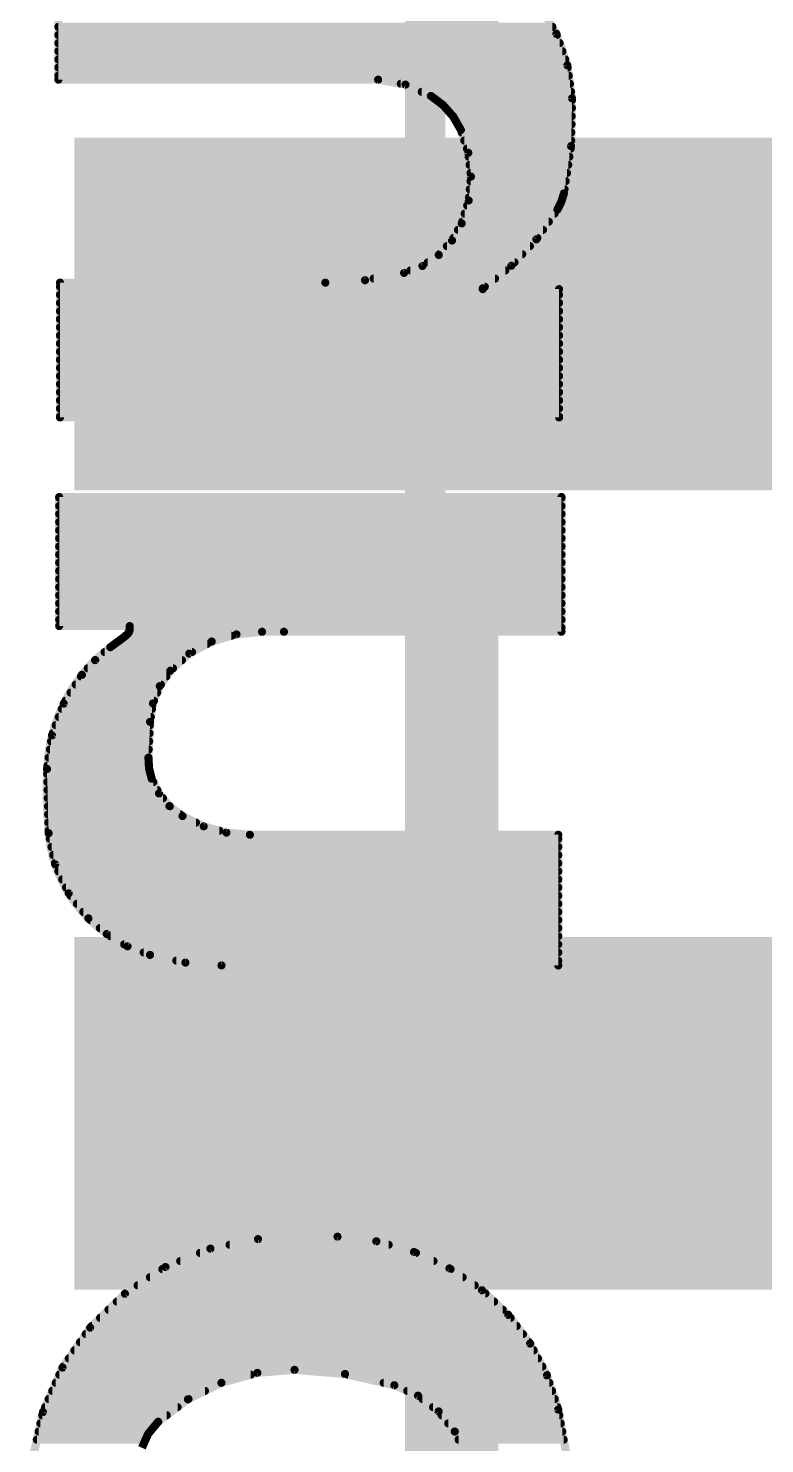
# Model space of a CAD drawing. Extents: x -36 to 72, y -18 to 26.
# Drawn here: x 10.086 to 12.391, y 8.166 to 12.594 of the extents above; entities that cross this region are included whole.
import ezdxf

# ---------------------------------------------------------------- set-up
doc = ezdxf.new("R2010")
doc.units = 0
for name, color, linetype in [('1', 12, 'CONTINUOUS'), ('21', 41, 'CONTINUOUS'), ('22', 40, 'CONTINUOUS'), ('29', 253, 'CONTINUOUS'), ('31', 253, 'CONTINUOUS'), ('51', 53, 'CONTINUOUS')]:
    doc.layers.add(name, color=color, linetype=linetype)

# ---------------------------------------------------------------- blocks, each defined once
blk = doc.blocks.new('RECT')
blk.add_solid([(-0.5, -0.5), (0.5, -0.5), (-0.5, 0.5), (0.5, 0.5)])

msp = doc.modelspace()

# ---------------------------------------------------------------- linework, layer by layer
at = {"layer": '1', "const_width": 0.762}
for points in [[(11.832, 11.7), (16.24, 11.7)], [(11.832, 9.2), (14.93, 9.2)]]:
    msp.add_lwpolyline(points, dxfattribs=at)
at = {"layer": '1', "const_width": 0.381}
for points in [[(11.832, 11.8905, 1), (11.832, 11.5095)], [(11.832, 9.3905, 1), (11.832, 9.0095)]]:
    msp.add_lwpolyline(points, format="xyb", dxfattribs=at)
at = {"layer": '21', "const_width": 0.254}
for points in [[(11.43, 12.954), (11.43, 12.446)], [(11.43, 10.922), (11.43, 9.906)], [(11.43, 8.382), (11.43, 6.096)]]:
    msp.add_lwpolyline(points, dxfattribs=at)
at = {"layer": '21', "const_width": 0.127}
for points in [[(11.3665, 12.446, 1), (11.4935, 12.446)], [(11.4935, 10.922, 1), (11.3665, 10.922)], [(11.3665, 9.906, 1), (11.4935, 9.906)], [(11.4935, 8.382, 1), (11.3665, 8.382)]]:
    msp.add_lwpolyline(points, format="xyb", dxfattribs=at)
at = {"layer": '22', "const_width": 0.0254}
for points in [[(10.1803, 12.4333), (10.1803, 12.8473)], [(11.6865, 12.667), (11.7391, 12.5768)], [(10.1803, 12.5984), (11.7265, 12.5984)], [(10.1803, 12.573), (11.7404, 12.573)], [(11.7391, 12.5768), (11.7734, 12.4782)], [(10.1803, 12.5476), (11.7493, 12.5476)], [(10.1803, 12.5222), (11.7581, 12.5222)], [(10.1803, 12.4968), (11.7669, 12.4968)], [(11.7734, 12.4782), (11.7881, 12.3749)], [(10.1803, 12.4714), (11.7744, 12.4714)], [(10.1803, 12.446), (11.778, 12.446)], [(11.1811, 12.4333), (10.1803, 12.4333)], [(11.2668, 12.418), (11.1811, 12.4333)], [(11.2521, 12.4206), (11.7816, 12.4206)], [(11.3462, 12.3825), (11.2668, 12.418)], [(11.3178, 12.3952), (11.7852, 12.3952)], [(11.3846, 12.3536), (11.3462, 12.3825)], [(11.3631, 12.3698), (11.788, 12.3698)], [(11.4164, 12.3176), (11.3846, 12.3536)], [(11.3928, 12.3444), (11.7875, 12.3444)], [(11.7881, 12.3749), (11.7851, 12.2255)], [(11.4152, 12.319), (11.787, 12.319)], [(11.4402, 12.2758), (11.4164, 12.3176)], [(11.4301, 12.2936), (11.7865, 12.2936)], [(11.4633, 12.2045), (11.4402, 12.2758)], [(11.4427, 12.2682), (11.7859, 12.2682)], [(11.4509, 12.2428), (11.7854, 12.2428)], [(11.4592, 12.2174), (11.7838, 12.2174)], [(11.7851, 12.2255), (11.7627, 12.0777)], [(11.4716, 12.13), (11.4633, 12.2045)], [(11.4647, 12.192), (11.78, 12.192)], [(11.4675, 12.1666), (11.7762, 12.1666)], [(11.4646, 12.0554), (11.4716, 12.13)], [(11.4704, 12.1412), (11.7723, 12.1412)], [(11.4679, 12.0904), (11.7646, 12.0904)], [(11.4703, 12.1158), (11.7685, 12.1158)], [(11.7627, 12.0777), (11.7547, 12.0515)], [(11.4427, 11.9837), (11.4646, 12.0554)], [(11.4598, 12.0396), (11.7487, 12.0396)], [(11.4655, 12.065), (11.7588, 12.065)], [(11.7547, 12.0515), (11.7424, 12.0269)], [(11.4443, 11.9888), (11.7154, 11.9888)], [(11.452, 12.0142), (11.7334, 12.0142)], [(11.7424, 12.0269), (11.6765, 11.9339)], [(11.4125, 11.9302), (11.4427, 11.9837)], [(11.4312, 11.9634), (11.6974, 11.9634)], [(11.3708, 11.885), (11.4125, 11.9302)], [(11.3963, 11.9126), (11.6563, 11.9126)], [(11.4169, 11.938), (11.6794, 11.938)], [(11.6765, 11.9339), (11.5981, 11.8512)], [(11.3199, 11.8506), (11.3708, 11.885)], [(11.3365, 11.8618), (11.6081, 11.8618)], [(11.3728, 11.8872), (11.6322, 11.8872)], [(11.1401, 11.806), (11.2624, 11.8288)], [(11.1671, 11.811), (11.5473, 11.811)], [(11.2624, 11.8288), (11.3199, 11.8506)], [(11.2824, 11.8364), (11.5794, 11.8364)], [(11.5981, 11.8512), (11.5087, 11.7805)], [(10.1854, 11.3767), (10.1854, 11.7983)], [(10.1854, 11.7983), (11.016, 11.7983)], [(10.1854, 11.7856), (11.5151, 11.7856)], [(11.016, 11.7983), (11.1401, 11.806)], [(11.5087, 11.7805), (11.5087, 11.778)], [(11.5087, 11.778), (11.7475, 11.778)], [(11.7475, 11.778), (11.7475, 11.3767)], [(10.1854, 11.7602), (11.7475, 11.7602)], [(10.1854, 11.7348), (11.7475, 11.7348)], [(10.1854, 11.7094), (11.7475, 11.7094)], [(10.1854, 11.684), (11.7475, 11.684)], [(10.1854, 11.6586), (11.7475, 11.6586)], [(10.1854, 11.6332), (11.7475, 11.6332)], [(10.1854, 11.6078), (11.7475, 11.6078)], [(10.1854, 11.5824), (11.7475, 11.5824)], [(10.1854, 11.557), (11.7475, 11.557)], [(10.1854, 11.5316), (11.7475, 11.5316)], [(10.1854, 11.5062), (11.7475, 11.5062)], [(10.1854, 11.4808), (11.7475, 11.4808)], [(10.1854, 11.4554), (11.7475, 11.4554)], [(10.1854, 11.43), (11.7475, 11.43)], [(10.1854, 11.4046), (11.7475, 11.4046)], [(10.1854, 11.3792), (11.7475, 11.3792)], [(11.7475, 11.3767), (10.1854, 11.3767)], [(10.1829, 11.1277), (10.1829, 10.7239)], [(11.7551, 11.1277), (10.1829, 11.1277)], [(11.7551, 11.1277), (10.1829, 11.1277)], [(10.1829, 11.1277), (10.1829, 10.7239)], [(10.1829, 11.1252), (11.7551, 11.1252)], [(11.7551, 10.7061), (11.7551, 11.1277)], [(11.7551, 10.7061), (11.7551, 11.1277)], [(10.1829, 11.0998), (11.7551, 11.0998)], [(10.1829, 11.0744), (11.7551, 11.0744)], [(10.1829, 11.049), (11.7551, 11.049)], [(10.1829, 11.0236), (11.7551, 11.0236)], [(10.1829, 10.9982), (11.7551, 10.9982)], [(10.1829, 10.9728), (11.7551, 10.9728)], [(10.1829, 10.9474), (11.7551, 10.9474)], [(10.1829, 10.922), (11.7551, 10.922)], [(10.1829, 10.8966), (11.7551, 10.8966)], [(10.1829, 10.8712), (11.7551, 10.8712)], [(10.1829, 10.8458), (11.7551, 10.8458)], [(10.1829, 10.8204), (11.7551, 10.8204)], [(10.1829, 10.795), (11.7551, 10.795)], [(10.1829, 10.7696), (11.7551, 10.7696)], [(10.1829, 10.7442), (11.7551, 10.7442)], [(10.1829, 10.7239), (10.4038, 10.7239)], [(10.1829, 10.7239), (10.4038, 10.7239)], [(10.4018, 10.7066), (10.3962, 10.6985)], [(10.4038, 10.7163), (10.4018, 10.7066)], [(10.4038, 10.7239), (10.4038, 10.7163)], [(10.4038, 10.7239), (10.4038, 10.7163)], [(10.4038, 10.7188), (11.7551, 10.7188)], [(10.7378, 10.6979), (10.8179, 10.7061)], [(10.8179, 10.7061), (11.7551, 10.7061)], [(10.8864, 10.7061), (11.7551, 10.7061)], [(10.381, 10.6858), (10.3429, 10.6578)], [(10.3568, 10.668), (10.6462, 10.668)], [(10.3962, 10.6985), (10.381, 10.6858)], [(10.3901, 10.6934), (10.7222, 10.6934)], [(10.59, 10.6379), (10.6604, 10.6756)], [(10.6604, 10.6756), (10.7378, 10.6979)], [(10.2956, 10.6176), (10.254, 10.5715)], [(10.2952, 10.6172), (10.5672, 10.6172)], [(10.3429, 10.6578), (10.2956, 10.6176)], [(10.325, 10.6426), (10.5988, 10.6426)], [(10.5308, 10.5842), (10.59, 10.6379)], [(10.254, 10.5715), (10.1972, 10.4816)], [(10.2723, 10.5918), (10.5392, 10.5918)], [(10.4978, 10.5361), (10.5308, 10.5842)], [(10.2347, 10.541), (10.5012, 10.541)], [(10.2508, 10.5664), (10.5186, 10.5664)], [(10.4763, 10.4818), (10.4978, 10.5361)], [(10.1972, 10.4816), (10.1603, 10.382)], [(10.2026, 10.4902), (10.4796, 10.4902)], [(10.2187, 10.5156), (10.4897, 10.5156)], [(10.4673, 10.4242), (10.4763, 10.4818)], [(10.1816, 10.4394), (10.4697, 10.4394)], [(10.191, 10.4648), (10.4736, 10.4648)], [(10.1722, 10.414), (10.4668, 10.414)], [(10.4623, 10.3124), (10.4673, 10.4242)], [(10.1603, 10.382), (10.1448, 10.2768)], [(10.1575, 10.3632), (10.4646, 10.3632)], [(10.1628, 10.3886), (10.4657, 10.3886)], [(10.15, 10.3124), (10.4623, 10.3124)], [(10.1538, 10.3378), (10.4634, 10.3378)], [(10.4641, 10.2789), (10.4623, 10.3124)], [(10.1448, 10.2768), (10.1498, 10.0762)], [(10.1452, 10.2616), (10.4685, 10.2616)], [(10.1463, 10.287), (10.4636, 10.287)], [(10.4724, 10.2464), (10.4641, 10.2789)], [(10.1458, 10.2362), (10.4775, 10.2362)], [(10.4954, 10.2004), (10.4724, 10.2464)], [(10.1464, 10.2108), (10.4902, 10.2108)], [(10.1471, 10.1854), (10.5078, 10.1854)], [(10.5281, 10.1608), (10.4954, 10.2004)], [(10.1477, 10.16), (10.5291, 10.16)], [(10.1483, 10.1346), (10.5622, 10.1346)], [(10.5689, 10.1295), (10.5281, 10.1608)], [(10.6353, 10.0974), (10.5689, 10.1295)], [(10.149, 10.1092), (10.6109, 10.1092)], [(10.1496, 10.0838), (10.6844, 10.0838)], [(10.7064, 10.0777), (10.6353, 10.0974)], [(10.1498, 10.0762), (10.1703, 9.9785)], [(10.1535, 10.0584), (11.745, 10.0584)], [(10.7798, 10.0711), (10.7064, 10.0777)], [(11.745, 10.0711), (10.7798, 10.0711)], [(11.745, 10.0711), (10.7798, 10.0711)], [(11.745, 9.6622), (11.745, 10.0711)], [(11.745, 9.6622), (11.745, 10.0711)], [(10.1589, 10.033), (11.745, 10.033)], [(10.1642, 10.0076), (11.745, 10.0076)], [(10.1695, 9.9822), (11.745, 9.9822)], [(10.1703, 9.9785), (10.2126, 9.888)], [(10.1804, 9.9568), (11.745, 9.9568)], [(10.1923, 9.9314), (11.745, 9.9314)], [(10.2042, 9.906), (11.745, 9.906)], [(10.2126, 9.888), (10.2743, 9.8095)], [(10.2184, 9.8806), (11.745, 9.8806)], [(10.2384, 9.8552), (11.745, 9.8552)], [(10.2583, 9.8298), (11.745, 9.8298)], [(10.2743, 9.8095), (10.3318, 9.7606)], [(10.2803, 9.8044), (11.745, 9.8044)], [(10.3102, 9.779), (11.745, 9.779)], [(10.3318, 9.7606), (10.3968, 9.7221)], [(10.3436, 9.7536), (11.745, 9.7536)], [(10.3865, 9.7282), (11.745, 9.7282)], [(10.3968, 9.7221), (10.4673, 9.6952)], [(10.4474, 9.7028), (11.745, 9.7028)], [(10.4673, 9.6952), (10.578, 9.6712)], [(10.5495, 9.6774), (11.745, 9.6774)], [(10.578, 9.6712), (10.6909, 9.6622)], [(10.6909, 9.6622), (11.745, 9.6622)], [(10.6909, 9.6622), (11.745, 9.6622)], [(10.8052, 8.8062), (10.6562, 8.7764)], [(11.0541, 8.8138), (10.8052, 8.8062)], [(11.1757, 8.7993), (11.0541, 8.8138)], [(11.2934, 8.7659), (11.1757, 8.7993)], [(10.6562, 8.7764), (10.5156, 8.7187)], [(10.6235, 8.763), (11.2996, 8.763)], [(10.7162, 8.7884), (11.214, 8.7884)], [(11.4045, 8.7144), (11.2934, 8.7659)], [(10.5156, 8.7187), (10.3886, 8.6353)], [(10.5056, 8.7122), (11.4078, 8.7122)], [(10.5616, 8.7376), (11.3545, 8.7376)], [(11.5062, 8.6462), (11.4045, 8.7144)], [(10.4669, 8.6868), (11.4457, 8.6868)], [(10.3886, 8.6353), (10.2798, 8.5292)], [(10.3896, 8.636), (11.5171, 8.636)], [(10.4283, 8.6614), (11.4836, 8.6614)], [(11.5885, 8.5691), (11.5062, 8.6462)], [(10.3372, 8.5852), (11.5713, 8.5852)], [(10.3632, 8.6106), (11.5442, 8.6106)], [(10.2851, 8.5344), (11.615, 8.5344)], [(10.3111, 8.5598), (11.5956, 8.5598)], [(11.6569, 8.4795), (11.5885, 8.5691)], [(10.2798, 8.5292), (10.1932, 8.4043)], [(10.2658, 8.509), (11.6344, 8.509)], [(10.2306, 8.4582), (11.6682, 8.4582)], [(10.2482, 8.4836), (11.6538, 8.4836)], [(11.7096, 8.3798), (11.6569, 8.4795)], [(10.1932, 8.4043), (10.1321, 8.2652)], [(10.1954, 8.4074), (11.695, 8.4074)], [(10.213, 8.4328), (11.6816, 8.4328)], [(10.1723, 8.3566), (10.6907, 8.3566)], [(10.1834, 8.382), (10.7826, 8.382)], [(10.5859, 8.305), (10.6906, 8.3566)], [(10.6906, 8.3566), (10.8031, 8.3877)], [(10.8031, 8.3877), (10.9195, 8.3972)], [(10.9195, 8.3972), (11.0774, 8.3841)], [(11.0774, 8.3841), (11.2319, 8.349)], [(11.0866, 8.382), (11.7084, 8.382)], [(11.1984, 8.3566), (11.7172, 8.3566)], [(11.745, 8.2728), (11.7096, 8.3798)], [(10.1611, 8.3312), (10.6391, 8.3312)], [(11.2319, 8.349), (11.3061, 8.3164)], [(11.2724, 8.3312), (11.7257, 8.3312)], [(11.3061, 8.3164), (11.3704, 8.2671)], [(10.1388, 8.2804), (10.5533, 8.2804)], [(10.1499, 8.3058), (10.5876, 8.3058)], [(10.4927, 8.2347), (10.5859, 8.305)], [(11.3199, 8.3058), (11.7341, 8.3058)], [(11.3531, 8.2804), (11.7425, 8.2804)], [(11.7732, 8.1164), (11.745, 8.2728)], [(10.1321, 8.2652), (10.0989, 8.1146)], [(10.1242, 8.2296), (10.4885, 8.2296)], [(10.1299, 8.255), (10.5196, 8.255)], [(10.4617, 8.1975), (10.4927, 8.2347)], [(11.3704, 8.2671), (11.4211, 8.2039)], [(11.3801, 8.255), (11.7482, 8.255)], [(11.4005, 8.2296), (11.7528, 8.2296)], [(10.113, 8.1788), (10.4533, 8.1788)], [(10.1186, 8.2042), (10.4673, 8.2042)], [(10.4419, 8.1534), (10.4617, 8.1975)], [(11.4209, 8.2042), (11.7574, 8.2042)], [(11.4211, 8.2039), (11.4554, 8.1305)], [(11.4329, 8.1788), (11.762, 8.1788)]]:
    msp.add_lwpolyline(points, dxfattribs=at)
at = {"layer": '22'}
for points, const_width in [([(10.1803, 12.6047, 1), (10.1803, 12.5921)], 0.0127), ([(10.1803, 12.5793, 1), (10.1803, 12.5667)], 0.0127), ([(11.7265, 12.5921, 1), (11.7265, 12.6047)], 0.0127), ([(11.7451, 12.5789, 1), (11.7331, 12.5747)], 0.0127), ([(11.7336, 12.5736, 1), (11.7446, 12.58)], 0.0127), ([(11.7404, 12.5667, 1), (11.7404, 12.5793)], 0.0127), ([(10.1803, 12.554, 1), (10.1803, 12.5413)], 0.0127), ([(10.1803, 12.5285, 1), (10.1803, 12.5159)], 0.0127), ([(11.7493, 12.5413, 1), (11.7493, 12.554)], 0.0127), ([(11.7581, 12.5159, 1), (11.7581, 12.5285)], 0.0127), ([(10.1803, 12.5031, 1), (10.1803, 12.4905)], 0.0127), ([(11.7669, 12.4905, 1), (11.7669, 12.5031)], 0.0127), ([(11.7797, 12.4791, 1), (11.7671, 12.4773)], 0.0127), ([(11.7674, 12.4762, 1), (11.7794, 12.4803)], 0.0127), ([(10.1803, 12.4778, 1), (10.1803, 12.4651)], 0.0127), ([(10.1803, 12.4397, 1), (10.1803, 12.427)], 0.0127), ([(10.1803, 12.4523, 1), (10.1803, 12.4397)], 0.0127), ([(11.1822, 12.4396, 1), (11.18, 12.427)], 0.0127), ([(11.1811, 12.427, 1), (11.1811, 12.4397)], 0.0127), ([(11.7744, 12.4651, 1), (11.7744, 12.4778)], 0.0127), ([(11.778, 12.4397, 1), (11.778, 12.4523)], 0.0127), ([(10.174, 12.4333, 1), (10.1867, 12.4333)], 0.0127), ([(11.2521, 12.4269, 1), (11.2521, 12.4143)], 0.0127), ([(11.2693, 12.4238, 1), (11.2642, 12.4122)], 0.0127), ([(11.2656, 12.4117, 1), (11.2679, 12.4242)], 0.0127), ([(11.3178, 12.4016, 1), (11.3178, 12.3889)], 0.0127), ([(11.7816, 12.4143, 1), (11.7816, 12.4269)], 0.0127), ([(11.7852, 12.3889, 1), (11.7852, 12.4016)], 0.0127), ([(11.35, 12.3876, 1), (11.3424, 12.3774)], 0.0127), ([(11.3436, 12.3767, 1), (11.3488, 12.3883)], 0.0127), ([(11.3631, 12.3762, 1), (11.3631, 12.3635)], 0.0127), ([(11.3894, 12.3578, 1), (11.3799, 12.3494)], 0.0127), ([(11.3808, 12.3486, 1), (11.3885, 12.3587)], 0.0127), ([(11.3928, 12.3507, 1), (11.3928, 12.3381)], 0.0127), ([(11.7944, 12.3748, 1), (11.7818, 12.375)], 0.0127), ([(11.7818, 12.374, 1), (11.7944, 12.3758)], 0.0127), ([(11.7875, 12.3381, 1), (11.7875, 12.3507)], 0.0127), ([(11.788, 12.3635, 1), (11.788, 12.3762)], 0.0127), ([(11.4152, 12.3254, 1), (11.4152, 12.3127)], 0.0127), ([(11.4219, 12.3207, 1), (11.4109, 12.3144)], 0.0127), ([(11.4117, 12.3134, 1), (11.4212, 12.3218)], 0.0127), ([(11.787, 12.3127, 1), (11.787, 12.3254)], 0.0127), ([(11.4301, 12.3, 1), (11.4301, 12.2873)], 0.0127), ([(11.4462, 12.2778, 1), (11.4342, 12.2738)], 0.0127), ([(11.4347, 12.2727, 1), (11.4457, 12.2789)], 0.0127), ([(11.4427, 12.2745, 1), (11.4427, 12.2619)], 0.0127), ([(11.7859, 12.2619, 1), (11.7859, 12.2745)], 0.0127), ([(11.7865, 12.2873, 1), (11.7865, 12.3)], 0.0127), ([(11.4509, 12.2492, 1), (11.4509, 12.2365)], 0.0127), ([(11.4592, 12.2238, 1), (11.4592, 12.2111)], 0.0127), ([(11.7787, 12.2256, 1), (11.7914, 12.2253)], 0.0127), ([(11.7913, 12.2245, 1), (11.7788, 12.2264)], 0.0127), ([(11.7838, 12.2111, 1), (11.7838, 12.2238)], 0.0127), ([(11.7854, 12.2365, 1), (11.7854, 12.2492)], 0.0127), ([(11.4697, 12.2052, 1), (11.457, 12.2038)], 0.0127), ([(11.4573, 12.2025, 1), (11.4694, 12.2065)], 0.0127), ([(11.4647, 12.1983, 1), (11.4647, 12.1857)], 0.0127), ([(11.4675, 12.173, 1), (11.4675, 12.1603)], 0.0127), ([(11.7762, 12.1603, 1), (11.7762, 12.173)], 0.0127), ([(11.78, 12.1857, 1), (11.78, 12.1983)], 0.0127), ([(11.4704, 12.1476, 1), (11.4704, 12.1349)], 0.0127), ([(11.4779, 12.1294, 1), (11.4653, 12.1306)], 0.0127), ([(11.4653, 12.1293, 1), (11.4779, 12.1307)], 0.0127), ([(11.7723, 12.1349, 1), (11.7723, 12.1476)], 0.0127), ([(11.4679, 12.0968, 1), (11.4679, 12.0841)], 0.0127), ([(11.4703, 12.1221, 1), (11.4703, 12.1095)], 0.0127), ([(11.7688, 12.0758, 1), (11.7566, 12.0796)], 0.0127), ([(11.7646, 12.0841, 1), (11.7646, 12.0968)], 0.0127), ([(11.7685, 12.1095, 1), (11.7685, 12.1221)], 0.0127), ([(11.4598, 12.0459, 1), (11.4598, 12.0333)], 0.0127), ([(11.4583, 12.056, 1), (11.4709, 12.0548)], 0.0127), ([(11.4707, 12.0535, 1), (11.4585, 12.0572)], 0.0127), ([(11.4655, 12.0714, 1), (11.4655, 12.0587)], 0.0127), ([(11.7486, 12.0533, 1), (11.7607, 12.0496)], 0.0127), ([(11.7487, 12.0333, 1), (11.7487, 12.0459)], 0.0127), ([(11.7603, 12.0486, 1), (11.749, 12.0543)], 0.0127), ([(11.7564, 12.0787, 1), (11.769, 12.0767)], 0.0127), ([(11.7588, 12.0587, 1), (11.7588, 12.0714)], 0.0127), ([(11.4443, 11.9952, 1), (11.4443, 11.9825)], 0.0127), ([(11.452, 12.0206, 1), (11.452, 12.0079)], 0.0127), ([(11.7154, 11.9825, 1), (11.7154, 11.9952)], 0.0127), ([(11.7334, 12.0079, 1), (11.7334, 12.0206)], 0.0127), ([(11.7367, 12.0297, 1), (11.7481, 12.0241)], 0.0127), ([(11.7476, 12.0232, 1), (11.7372, 12.0306)], 0.0127), ([(11.4312, 11.9697, 1), (11.4312, 11.9571)], 0.0127), ([(11.4366, 11.9856, 1), (11.4488, 11.9818)], 0.0127), ([(11.4482, 11.9806, 1), (11.4372, 11.9868)], 0.0127), ([(11.6974, 11.9571, 1), (11.6974, 11.9697)], 0.0127), ([(11.3963, 11.919, 1), (11.3963, 11.9063)], 0.0127), ([(11.407, 11.9333, 1), (11.418, 11.927)], 0.0127), ([(11.4172, 11.9259, 1), (11.4078, 11.9345)], 0.0127), ([(11.4169, 11.9444, 1), (11.4169, 11.9317)], 0.0127), ([(11.6563, 11.9063, 1), (11.6563, 11.919)], 0.0127), ([(11.6713, 11.9376, 1), (11.6817, 11.9302)], 0.0127), ([(11.6811, 11.9295, 1), (11.6719, 11.9383)], 0.0127), ([(11.6794, 11.9317, 1), (11.6794, 11.9444)], 0.0127), ([(11.3365, 11.8681, 1), (11.3365, 11.8555)], 0.0127), ([(11.3661, 11.8893, 1), (11.3755, 11.8807)], 0.0127), ([(11.3728, 11.8935, 1), (11.3728, 11.8809)], 0.0127), ([(11.3744, 11.8797, 1), (11.3673, 11.8903)], 0.0127), ([(11.6081, 11.8555, 1), (11.6081, 11.8681)], 0.0127), ([(11.6322, 11.8809, 1), (11.6322, 11.8935)], 0.0127), ([(11.1671, 11.8173, 1), (11.1671, 11.8047)], 0.0127), ([(11.2601, 11.8347, 1), (11.2647, 11.8229)], 0.0127), ([(11.2636, 11.8226, 1), (11.2612, 11.835)], 0.0127), ([(11.2824, 11.8428, 1), (11.2824, 11.8301)], 0.0127), ([(11.3163, 11.8559, 1), (11.3234, 11.8453)], 0.0127), ([(11.3221, 11.8447, 1), (11.3176, 11.8565)], 0.0127), ([(11.5473, 11.8047, 1), (11.5473, 11.8173)], 0.0127), ([(11.5794, 11.8301, 1), (11.5794, 11.8428)], 0.0127), ([(11.5935, 11.8556, 1), (11.6027, 11.8468)], 0.0127), ([(11.602, 11.8462, 1), (11.5941, 11.8562)], 0.0127), ([(10.1918, 11.7983, 1), (10.1791, 11.7983)], 0.0127), ([(10.1854, 11.8047, 1), (10.1854, 11.792)], 0.0127), ([(10.1854, 11.7919, 1), (10.1854, 11.7793)], 0.0127), ([(11.0156, 11.8046, 1), (11.0164, 11.792)], 0.0127), ([(11.016, 11.792, 1), (11.016, 11.8047)], 0.0127), ([(11.139, 11.8122, 1), (11.1413, 11.7997)], 0.0127), ([(11.1405, 11.7996, 1), (11.1397, 11.8123)], 0.0127), ([(11.5151, 11.7805, 1), (11.5024, 11.7805)], 0.0127), ([(11.5048, 11.7855, 1), (11.5126, 11.7755)], 0.0127), ([(11.5087, 11.7843, 1), (11.5087, 11.7717)], 0.0127), ([(11.5024, 11.778, 1), (11.5151, 11.778)], 0.0127), ([(11.5151, 11.7793, 1), (11.5151, 11.7919)], 0.0127), ([(11.7538, 11.778, 1), (11.7412, 11.778)], 0.0127), ([(11.7475, 11.7717, 1), (11.7475, 11.7843)], 0.0127), ([(10.1854, 11.7666, 1), (10.1854, 11.7539)], 0.0127), ([(10.1854, 11.7411, 1), (10.1854, 11.7285)], 0.0127), ([(11.7475, 11.7539, 1), (11.7475, 11.7666)], 0.0127), ([(11.7475, 11.7285, 1), (11.7475, 11.7411)], 0.0127), ([(10.1854, 11.7157, 1), (10.1854, 11.7031)], 0.0127), ([(10.1854, 11.6904, 1), (10.1854, 11.6777)], 0.0127), ([(11.7475, 11.7031, 1), (11.7475, 11.7157)], 0.0127), ([(11.7475, 11.6777, 1), (11.7475, 11.6904)], 0.0127), ([(10.1854, 11.6395, 1), (10.1854, 11.6269)], 0.0127), ([(10.1854, 11.6649, 1), (10.1854, 11.6523)], 0.0127), ([(11.7475, 11.6523, 1), (11.7475, 11.6649)], 0.0127), ([(11.7475, 11.6269, 1), (11.7475, 11.6395)], 0.0127), ([(10.1854, 11.6142, 1), (10.1854, 11.6015)], 0.0127), ([(11.7475, 11.6015, 1), (11.7475, 11.6142)], 0.0127), ([(10.1854, 11.5887, 1), (10.1854, 11.5761)], 0.0127), ([(10.1854, 11.5633, 1), (10.1854, 11.5507)], 0.0127), ([(11.7475, 11.5761, 1), (11.7475, 11.5887)], 0.0127), ([(11.7475, 11.5507, 1), (11.7475, 11.5633)], 0.0127), ([(10.1854, 11.538, 1), (10.1854, 11.5253)], 0.0127), ([(10.1854, 11.5125, 1), (10.1854, 11.4999)], 0.0127), ([(11.7475, 11.5253, 1), (11.7475, 11.538)], 0.0127), ([(11.7475, 11.4999, 1), (11.7475, 11.5125)], 0.0127), ([(10.1854, 11.4618, 1), (10.1854, 11.4491)], 0.0127), ([(10.1854, 11.4871, 1), (10.1854, 11.4745)], 0.0127), ([(11.7475, 11.4745, 1), (11.7475, 11.4871)], 0.0127), ([(11.7475, 11.4491, 1), (11.7475, 11.4618)], 0.0127), ([(10.1854, 11.4363, 1), (10.1854, 11.4237)], 0.0127), ([(11.7475, 11.4237, 1), (11.7475, 11.4363)], 0.0127), ([(10.1854, 11.3856, 1), (10.1854, 11.3729)], 0.0127), ([(10.1854, 11.3831, 1), (10.1854, 11.3704)], 0.0127), ([(10.1791, 11.3767, 1), (10.1918, 11.3767)], 0.0127), ([(10.1854, 11.4109, 1), (10.1854, 11.3983)], 0.0127), ([(11.7412, 11.3767, 1), (11.7538, 11.3767)], 0.0127), ([(11.7475, 11.3983, 1), (11.7475, 11.4109)], 0.0127), ([(11.7475, 11.3729, 1), (11.7475, 11.3856)], 0.0127), ([(11.7475, 11.3704, 1), (11.7475, 11.3831)], 0.0127), ([(10.1829, 11.1341, 1), (10.1829, 11.1214)], 0.0127), ([(10.1829, 11.1341, 1), (10.1829, 11.1214)], 0.0127), ([(10.1829, 11.1316, 1), (10.1829, 11.1189)], 0.0127), ([(10.1892, 11.1277, 1), (10.1766, 11.1277)], 0.0127), ([(10.1892, 11.1277, 1), (10.1766, 11.1277)], 0.0127), ([(11.7614, 11.1277, 1), (11.7488, 11.1277)], 0.0127), ([(11.7614, 11.1277, 1), (11.7488, 11.1277)], 0.0127), ([(11.7551, 11.1214, 1), (11.7551, 11.1341)], 0.0127), ([(11.7551, 11.1214, 1), (11.7551, 11.1341)], 0.0127), ([(11.7551, 11.1189, 1), (11.7551, 11.1316)], 0.0127), ([(10.1829, 11.0808, 1), (10.1829, 11.0681)], 0.0127), ([(10.1829, 11.1061, 1), (10.1829, 11.0935)], 0.0127), ([(11.7551, 11.0935, 1), (11.7551, 11.1061)], 0.0127), ([(11.7551, 11.0681, 1), (11.7551, 11.0808)], 0.0127), ([(10.1829, 11.0554, 1), (10.1829, 11.0427)], 0.0127), ([(10.1829, 11.0299, 1), (10.1829, 11.0173)], 0.0127), ([(11.7551, 11.0427, 1), (11.7551, 11.0554)], 0.0127), ([(11.7551, 11.0173, 1), (11.7551, 11.0299)], 0.0127), ([(10.1829, 11.0046, 1), (10.1829, 10.9919)], 0.0127), ([(10.1829, 10.9792, 1), (10.1829, 10.9665)], 0.0127), ([(11.7551, 10.9919, 1), (11.7551, 11.0046)], 0.0127), ([(11.7551, 10.9665, 1), (11.7551, 10.9792)], 0.0127), ([(10.1829, 10.9537, 1), (10.1829, 10.9411)], 0.0127), ([(11.7551, 10.9411, 1), (11.7551, 10.9537)], 0.0127), ([(10.1829, 10.9284, 1), (10.1829, 10.9157)], 0.0127), ([(10.1829, 10.903, 1), (10.1829, 10.8903)], 0.0127), ([(11.7551, 10.9157, 1), (11.7551, 10.9284)], 0.0127), ([(11.7551, 10.8903, 1), (11.7551, 10.903)], 0.0127), ([(10.1829, 10.8775, 1), (10.1829, 10.8649)], 0.0127), ([(10.1829, 10.8521, 1), (10.1829, 10.8395)], 0.0127), ([(11.7551, 10.8649, 1), (11.7551, 10.8775)], 0.0127), ([(11.7551, 10.8395, 1), (11.7551, 10.8521)], 0.0127), ([(10.1829, 10.8268, 1), (10.1829, 10.8141)], 0.0127), ([(10.1829, 10.8013, 1), (10.1829, 10.7887)], 0.0127), ([(11.7551, 10.8141, 1), (11.7551, 10.8268)], 0.0127), ([(11.7551, 10.7887, 1), (11.7551, 10.8013)], 0.0127), ([(10.1829, 10.7759, 1), (10.1829, 10.7633)], 0.0127), ([(11.7551, 10.7633, 1), (11.7551, 10.7759)], 0.0127), ([(10.1829, 10.7506, 1), (10.1829, 10.7379)], 0.0127), ([(10.1829, 10.7302, 1), (10.1829, 10.7176)], 0.0127), ([(10.1829, 10.7302, 1), (10.1829, 10.7176)], 0.0127), ([(10.1766, 10.7239, 1), (10.1892, 10.7239)], 0.0127), ([(10.1766, 10.7239, 1), (10.1892, 10.7239)], 0.0127), ([(10.3962, 10.6985, 0.205), (10.4038, 10.7163)], 0.0254), ([(10.407, 10.703, 1), (10.3966, 10.7102)], 0.0127), ([(10.4101, 10.7239, 1), (10.3975, 10.7239)], 0.0127), ([(10.4101, 10.7239, 1), (10.3975, 10.7239)], 0.0127), ([(10.4038, 10.7251, 1), (10.4038, 10.7125)], 0.0127), ([(10.4101, 10.7163, 1), (10.3975, 10.7163)], 0.0127), ([(10.3975, 10.7163, 1), (10.4101, 10.7163)], 0.0127), ([(10.3975, 10.7163, 1), (10.4101, 10.7163)], 0.0127), ([(10.41, 10.715, 1), (10.3976, 10.7176)], 0.0127), ([(10.4038, 10.7176, 1), (10.4038, 10.7302)], 0.0127), ([(10.4038, 10.7176, 1), (10.4038, 10.7302)], 0.0127), ([(10.8179, 10.7061, 0.0895), (10.6604, 10.6756)], 0.0254), ([(10.8864, 10.7061, 0.0064), (10.8179, 10.7061)], 0.0254), ([(10.8179, 10.7125, 1), (10.8179, 10.6998)], 0.0127), ([(10.8178, 10.7124, 1), (10.818, 10.6998)], 0.0127), ([(10.8185, 10.6998, 1), (10.8173, 10.7124)], 0.0127), ([(10.818, 10.6998, 1), (10.8178, 10.7124)], 0.0127), ([(10.8864, 10.7125, 1), (10.8864, 10.6998)], 0.0127), ([(10.8863, 10.6998, 1), (10.8865, 10.7124)], 0.0127), ([(11.7551, 10.7379, 1), (11.7551, 10.7506)], 0.0127), ([(11.7551, 10.7125, 1), (11.7551, 10.7251)], 0.0127), ([(11.7551, 10.6998, 1), (11.7551, 10.7125)], 0.0127), ([(11.7551, 10.6998, 1), (11.7551, 10.7125)], 0.0127), ([(10.381, 10.6858, 0.0022), (10.3429, 10.6578)], 0.0254), ([(10.3568, 10.6744, 1), (10.3568, 10.6617)], 0.0127), ([(10.381, 10.6858, 0.0333), (10.3962, 10.6985)], 0.0254), ([(10.3773, 10.6909, 1), (10.3847, 10.6807)], 0.0127), ([(10.3769, 10.6907, 1), (10.3851, 10.6809)], 0.0127), ([(10.3848, 10.6807, 1), (10.3772, 10.6909)], 0.0127), ([(10.3847, 10.6807, 1), (10.3773, 10.6909)], 0.0127), ([(10.3901, 10.6997, 1), (10.3901, 10.6871)], 0.0127), ([(10.3918, 10.7031, 1), (10.4006, 10.6939)], 0.0127), ([(10.391, 10.7021, 1), (10.4014, 10.6949)], 0.0127), ([(10.4006, 10.6939, 1), (10.3918, 10.7031)], 0.0127), ([(10.4003, 10.6936, 1), (10.3921, 10.7034)], 0.0127), ([(10.3956, 10.7079, 1), (10.408, 10.7054)], 0.0127), ([(10.6604, 10.6756, 0.1229), (10.5308, 10.5842)], 0.0254), ([(10.6462, 10.6617, 1), (10.6462, 10.6744)], 0.0127), ([(10.6586, 10.6817, 1), (10.6622, 10.6695)], 0.0127), ([(10.6581, 10.6815, 1), (10.6627, 10.6697)], 0.0127), ([(10.6634, 10.67, 1), (10.6574, 10.6812)], 0.0127), ([(10.6627, 10.6697, 1), (10.6581, 10.6815)], 0.0127), ([(10.7222, 10.6871, 1), (10.7222, 10.6997)], 0.0127), ([(10.7371, 10.7042, 1), (10.7384, 10.6916)], 0.0127), ([(10.7395, 10.6918, 1), (10.736, 10.704)], 0.0127), ([(11.7488, 10.7061, 1), (11.7614, 10.7061)], 0.0127), ([(11.7488, 10.7061, 1), (11.7614, 10.7061)], 0.0127), ([(10.3429, 10.6578, 0.0664), (10.254, 10.5715)], 0.0254), ([(10.2952, 10.6235, 1), (10.2952, 10.6109)], 0.0127), ([(10.2915, 10.6224, 1), (10.2997, 10.6128)], 0.0127), ([(10.3003, 10.6133, 1), (10.2909, 10.6219)], 0.0127), ([(10.325, 10.6489, 1), (10.325, 10.6363)], 0.0127), ([(10.3391, 10.6629, 1), (10.3467, 10.6527)], 0.0127), ([(10.3391, 10.6629, 1), (10.3467, 10.6527)], 0.0127), ([(10.347, 10.653, 1), (10.3388, 10.6626)], 0.0127), ([(10.3467, 10.6527, 1), (10.3391, 10.6629)], 0.0127), ([(10.5672, 10.6109, 1), (10.5672, 10.6235)], 0.0127), ([(10.587, 10.6435, 1), (10.593, 10.6323)], 0.0127), ([(10.5942, 10.6332, 1), (10.5857, 10.6426)], 0.0127), ([(10.5988, 10.6363, 1), (10.5988, 10.6489)], 0.0127), ([(10.254, 10.5715, 0.1577), (10.1448, 10.2768)], 0.0254), ([(10.2594, 10.5681, 1), (10.2486, 10.5749)], 0.0127), ([(10.259, 10.5676, 1), (10.249, 10.5754)], 0.0127), ([(10.2723, 10.5982, 1), (10.2723, 10.5855)], 0.0127), ([(10.5308, 10.5842, 0.1688), (10.4673, 10.4242)], 0.0254), ([(10.5265, 10.5889, 1), (10.5351, 10.5795)], 0.0127), ([(10.526, 10.5883, 1), (10.5356, 10.5801)], 0.0127), ([(10.536, 10.5806, 1), (10.5256, 10.5878)], 0.0127), ([(10.5356, 10.5801, 1), (10.526, 10.5883)], 0.0127), ([(10.5392, 10.5855, 1), (10.5392, 10.5982)], 0.0127), ([(10.2347, 10.5473, 1), (10.2347, 10.5347)], 0.0127), ([(10.2508, 10.5727, 1), (10.2508, 10.5601)], 0.0127), ([(10.2493, 10.5758, 1), (10.2587, 10.5672)], 0.0127), ([(10.249, 10.5754, 1), (10.259, 10.5676)], 0.0127), ([(10.4926, 10.5397, 1), (10.5031, 10.5325)], 0.0127), ([(10.5037, 10.5337, 1), (10.4919, 10.5384)], 0.0127), ([(10.5012, 10.5347, 1), (10.5012, 10.5473)], 0.0127), ([(10.5186, 10.5601, 1), (10.5186, 10.5727)], 0.0127), ([(10.2032, 10.4794, 1), (10.1913, 10.4838)], 0.0127), ([(10.2026, 10.4965, 1), (10.2026, 10.4839)], 0.0127), ([(10.2187, 10.522, 1), (10.2187, 10.5093)], 0.0127), ([(10.4826, 10.4809, 1), (10.47, 10.4828)], 0.0127), ([(10.4796, 10.4839, 1), (10.4796, 10.4965)], 0.0127), ([(10.4897, 10.5093, 1), (10.4897, 10.522)], 0.0127), ([(10.1816, 10.4458, 1), (10.1816, 10.4331)], 0.0127), ([(10.191, 10.4711, 1), (10.191, 10.4585)], 0.0127), ([(10.1919, 10.485, 1), (10.2026, 10.4782)], 0.0127), ([(10.4697, 10.4331, 1), (10.4697, 10.4458)], 0.0127), ([(10.4704, 10.4842, 1), (10.4822, 10.4795)], 0.0127), ([(10.4736, 10.4585, 1), (10.4736, 10.4711)], 0.0127), ([(10.1722, 10.4203, 1), (10.1722, 10.4077)], 0.0127), ([(10.4623, 10.3124, 0.0006), (10.4673, 10.4242)], 0.0254), ([(10.461, 10.4252, 1), (10.4736, 10.4232)], 0.0127), ([(10.461, 10.4245, 1), (10.4736, 10.4239)], 0.0127), ([(10.4736, 10.4239, 1), (10.461, 10.4245)], 0.0127), ([(10.4736, 10.4239, 1), (10.461, 10.4245)], 0.0127), ([(10.4668, 10.4077, 1), (10.4668, 10.4203)], 0.0127), ([(10.1575, 10.3696, 1), (10.1575, 10.3569)], 0.0127), ([(10.1543, 10.3842, 1), (10.1662, 10.3798)], 0.0127), ([(10.1666, 10.381, 1), (10.154, 10.3829)], 0.0127), ([(10.1628, 10.3949, 1), (10.1628, 10.3823)], 0.0127), ([(10.4646, 10.3569, 1), (10.4646, 10.3696)], 0.0127), ([(10.4657, 10.3823, 1), (10.4657, 10.3949)], 0.0127), ([(10.15, 10.3187, 1), (10.15, 10.3061)], 0.0127), ([(10.1538, 10.3441, 1), (10.1538, 10.3315)], 0.0127), ([(10.4623, 10.3124, 0.0992), (10.4724, 10.2464)], 0.0254), ([(10.4686, 10.3127, 1), (10.456, 10.3121)], 0.0127), ([(10.4686, 10.3121, 1), (10.456, 10.3127)], 0.0127), ([(10.456, 10.3127, 1), (10.4686, 10.3121)], 0.0127), ([(10.456, 10.3127, 1), (10.4686, 10.3121)], 0.0127), ([(10.4623, 10.3061, 1), (10.4623, 10.3187)], 0.0127), ([(10.4634, 10.3315, 1), (10.4634, 10.3441)], 0.0127), ([(10.1448, 10.2768, 0.0335), (10.1498, 10.0762)], 0.0254), ([(10.1511, 10.277, 1), (10.1385, 10.2766)], 0.0127), ([(10.1385, 10.2777, 1), (10.1511, 10.2759)], 0.0127), ([(10.1385, 10.2771, 1), (10.1511, 10.2765)], 0.0127), ([(10.1511, 10.2765, 1), (10.1385, 10.2771)], 0.0127), ([(10.1452, 10.2679, 1), (10.1452, 10.2553)], 0.0127), ([(10.1463, 10.2934, 1), (10.1463, 10.2807)], 0.0127), ([(10.4702, 10.2805, 1), (10.4579, 10.2773)], 0.0127), ([(10.4577, 10.2786, 1), (10.4704, 10.2792)], 0.0127), ([(10.4636, 10.2807, 1), (10.4636, 10.2934)], 0.0127), ([(10.4685, 10.2553, 1), (10.4685, 10.2679)], 0.0127), ([(10.1458, 10.2425, 1), (10.1458, 10.2299)], 0.0127), ([(10.4781, 10.2492, 1), (10.4667, 10.2436)], 0.0127), ([(10.4724, 10.2464, 0.1719), (10.5689, 10.1295)], 0.0254), ([(10.4784, 10.2486, 1), (10.4664, 10.2442)], 0.0127), ([(10.4662, 10.2448, 1), (10.4786, 10.248)], 0.0127), ([(10.4664, 10.2442, 1), (10.4784, 10.2486)], 0.0127), ([(10.4775, 10.2299, 1), (10.4775, 10.2425)], 0.0127), ([(10.1464, 10.2172, 1), (10.1464, 10.2045)], 0.0127), ([(10.1471, 10.1918, 1), (10.1471, 10.1791)], 0.0127), ([(10.5003, 10.2044, 1), (10.4905, 10.1964)], 0.0127), ([(10.4897, 10.1976, 1), (10.501, 10.2032)], 0.0127), ([(10.4902, 10.2045, 1), (10.4902, 10.2172)], 0.0127), ([(10.5078, 10.1791, 1), (10.5078, 10.1918)], 0.0127), ([(10.1477, 10.1663, 1), (10.1477, 10.1537)], 0.0127), ([(10.1483, 10.141, 1), (10.1483, 10.1283)], 0.0127), ([(10.532, 10.1658, 1), (10.5242, 10.1557)], 0.0127), ([(10.5232, 10.1567, 1), (10.533, 10.1648)], 0.0127), ([(10.5291, 10.1537, 1), (10.5291, 10.1663)], 0.0127), ([(10.5622, 10.1283, 1), (10.5622, 10.141)], 0.0127), ([(10.5717, 10.1352, 1), (10.5661, 10.1238)], 0.0127), ([(10.5689, 10.1295, 0.136), (10.7798, 10.0711)], 0.0254), ([(10.5722, 10.1349, 1), (10.5656, 10.1241)], 0.0127), ([(10.565, 10.1245, 1), (10.5728, 10.1345)], 0.0127), ([(10.5656, 10.1241, 1), (10.5722, 10.1349)], 0.0127), ([(10.149, 10.1156, 1), (10.149, 10.1029)], 0.0127), ([(10.1496, 10.0901, 1), (10.1496, 10.0775)], 0.0127), ([(10.6109, 10.1029, 1), (10.6109, 10.1156)], 0.0127), ([(10.637, 10.1035, 1), (10.6336, 10.0913)], 0.0127), ([(10.6325, 10.0917, 1), (10.6381, 10.1031)], 0.0127), ([(10.6844, 10.0775, 1), (10.6844, 10.0901)], 0.0127), ([(10.156, 10.0775, 1), (10.1436, 10.0749)], 0.0127), ([(10.1498, 10.0762, 0.1741), (10.2743, 9.8095)], 0.0254), ([(10.1561, 10.0768, 1), (10.1435, 10.0756)], 0.0127), ([(10.1435, 10.0756, 1), (10.1561, 10.0768)], 0.0127), ([(10.1435, 10.076, 1), (10.1561, 10.0764)], 0.0127), ([(10.1535, 10.0648, 1), (10.1535, 10.0521)], 0.0127), ([(10.7069, 10.084, 1), (10.7058, 10.0714)], 0.0127), ([(10.7047, 10.0716, 1), (10.7081, 10.0838)], 0.0127), ([(10.7798, 10.0775, 1), (10.7798, 10.0648)], 0.0127), ([(10.7798, 10.0775, 1), (10.7798, 10.0648)], 0.0127), ([(10.7792, 10.0648, 1), (10.7804, 10.0774)], 0.0127), ([(10.7798, 10.0648, 1), (10.7798, 10.0774)], 0.0127), ([(11.7514, 10.0711, 1), (11.7387, 10.0711)], 0.0127), ([(11.7514, 10.0711, 1), (11.7387, 10.0711)], 0.0127), ([(11.745, 10.0648, 1), (11.745, 10.0775)], 0.0127), ([(11.745, 10.0648, 1), (11.745, 10.0775)], 0.0127), ([(11.745, 10.0521, 1), (11.745, 10.0648)], 0.0127), ([(10.1589, 10.0394, 1), (10.1589, 10.0267)], 0.0127), ([(10.1642, 10.0139, 1), (10.1642, 10.0013)], 0.0127), ([(11.745, 10.0267, 1), (11.745, 10.0394)], 0.0127), ([(11.745, 10.0013, 1), (11.745, 10.0139)], 0.0127), ([(10.1695, 9.9886, 1), (10.1695, 9.9759)], 0.0127), ([(10.1761, 9.9812, 1), (10.1646, 9.9758)], 0.0127), ([(10.1641, 9.9772, 1), (10.1765, 9.9798)], 0.0127), ([(10.1804, 9.9632, 1), (10.1804, 9.9505)], 0.0127), ([(11.745, 9.9759, 1), (11.745, 9.9886)], 0.0127), ([(11.745, 9.9505, 1), (11.745, 9.9632)], 0.0127), ([(10.1923, 9.9377, 1), (10.1923, 9.9251)], 0.0127), ([(10.2042, 9.9123, 1), (10.2042, 9.8997)], 0.0127), ([(11.745, 9.9251, 1), (11.745, 9.9377)], 0.0127), ([(11.745, 9.8997, 1), (11.745, 9.9123)], 0.0127), ([(10.2176, 9.8919, 1), (10.2076, 9.8841)], 0.0127), ([(10.2068, 9.8853, 1), (10.2183, 9.8907)], 0.0127), ([(10.2184, 9.887, 1), (10.2184, 9.8743)], 0.0127), ([(11.745, 9.8743, 1), (11.745, 9.887)], 0.0127), ([(10.2384, 9.8615, 1), (10.2384, 9.8489)], 0.0127), ([(10.2583, 9.8361, 1), (10.2583, 9.8235)], 0.0127), ([(11.745, 9.8489, 1), (11.745, 9.8615)], 0.0127), ([(11.745, 9.8235, 1), (11.745, 9.8361)], 0.0127), ([(10.2784, 9.8143, 1), (10.2702, 9.8047)], 0.0127), ([(10.2743, 9.8095, 0.1281), (10.4673, 9.6952)], 0.0254), ([(10.2788, 9.814, 1), (10.2698, 9.805)], 0.0127), ([(10.2693, 9.8056, 1), (10.2793, 9.8134)], 0.0127), ([(10.2698, 9.805, 1), (10.2788, 9.814)], 0.0127), ([(10.2803, 9.8108, 1), (10.2803, 9.7981)], 0.0127), ([(10.3102, 9.7853, 1), (10.3102, 9.7727)], 0.0127), ([(11.745, 9.7981, 1), (11.745, 9.8108)], 0.0127), ([(11.745, 9.7727, 1), (11.745, 9.7853)], 0.0127), ([(10.3351, 9.7661, 1), (10.3286, 9.7551)], 0.0127), ([(10.3277, 9.7558, 1), (10.3359, 9.7654)], 0.0127), ([(10.3436, 9.7599, 1), (10.3436, 9.7473)], 0.0127), ([(11.745, 9.7473, 1), (11.745, 9.7599)], 0.0127), ([(10.3865, 9.7346, 1), (10.3865, 9.7219)], 0.0127), ([(10.399, 9.7281, 1), (10.3945, 9.7162)], 0.0127), ([(10.3935, 9.7167, 1), (10.4, 9.7276)], 0.0127), ([(10.4474, 9.7091, 1), (10.4474, 9.6965)], 0.0127), ([(10.4686, 9.7014, 1), (10.466, 9.689)], 0.0127), ([(10.4673, 9.6952, 0.0668), (10.6909, 9.6622)], 0.0254), ([(10.4691, 9.7013, 1), (10.4655, 9.6891)], 0.0127), ([(10.465, 9.6893, 1), (10.4696, 9.7011)], 0.0127), ([(10.4655, 9.6891, 1), (10.4691, 9.7013)], 0.0127), ([(11.745, 9.7219, 1), (11.745, 9.7346)], 0.0127), ([(11.745, 9.6965, 1), (11.745, 9.7091)], 0.0127), ([(10.5495, 9.6837, 1), (10.5495, 9.6711)], 0.0127), ([(10.5785, 9.6776, 1), (10.5775, 9.6649)], 0.0127), ([(10.5767, 9.665, 1), (10.5793, 9.6774)], 0.0127), ([(10.6909, 9.6685, 1), (10.6909, 9.6559)], 0.0127), ([(10.6909, 9.6685, 1), (10.6909, 9.6559)], 0.0127), ([(10.6904, 9.6559, 1), (10.6914, 9.6685)], 0.0127), ([(10.6908, 9.6559, 1), (10.691, 9.6685)], 0.0127), ([(11.7387, 9.6622, 1), (11.7514, 9.6622)], 0.0127), ([(11.7387, 9.6622, 1), (11.7514, 9.6622)], 0.0127), ([(11.745, 9.6711, 1), (11.745, 9.6837)], 0.0127), ([(11.745, 9.6559, 1), (11.745, 9.6685)], 0.0127), ([(11.745, 9.6559, 1), (11.745, 9.6685)], 0.0127), ([(10.805, 8.8125, 1), (10.8054, 8.7999)], 0.0127), ([(10.8064, 8.8, 1), (10.804, 8.8124)], 0.0127), ([(11.0549, 8.8201, 1), (11.0533, 8.8075)], 0.0127), ([(11.0543, 8.8075, 1), (11.0539, 8.8201)], 0.0127), ([(11.1774, 8.8054, 1), (11.1739, 8.7932)], 0.0127), ([(11.1749, 8.793, 1), (11.1764, 8.8056)], 0.0127), ([(10.6235, 8.7693, 1), (10.6235, 8.7567)], 0.0127), ([(10.6549, 8.7826, 1), (10.6574, 8.7702)], 0.0127), ([(10.6586, 8.7705, 1), (10.6538, 8.7823)], 0.0127), ([(10.7162, 8.7948, 1), (10.7162, 8.7821)], 0.0127), ([(11.214, 8.7821, 1), (11.214, 8.7948)], 0.0127), ([(11.2961, 8.7716, 1), (11.2908, 8.7601)], 0.0127), ([(11.2917, 8.7598, 1), (11.2952, 8.772)], 0.0127), ([(11.2996, 8.7567, 1), (11.2996, 8.7693)], 0.0127), ([(10.5056, 8.7186, 1), (10.5056, 8.7059)], 0.0127), ([(10.5132, 8.7246, 1), (10.518, 8.7129)], 0.0127), ([(10.5191, 8.7134, 1), (10.5121, 8.7241)], 0.0127), ([(10.5616, 8.7439, 1), (10.5616, 8.7313)], 0.0127), ([(11.3545, 8.7313, 1), (11.3545, 8.7439)], 0.0127), ([(11.4081, 8.7197, 1), (11.401, 8.7091)], 0.0127), ([(11.4019, 8.7087, 1), (11.4072, 8.7202)], 0.0127), ([(11.4078, 8.7059, 1), (11.4078, 8.7186)], 0.0127), ([(10.4669, 8.6931, 1), (10.4669, 8.6805)], 0.0127), ([(11.4457, 8.6805, 1), (11.4457, 8.6931)], 0.0127), ([(10.3851, 8.6406, 1), (10.3921, 8.63)], 0.0127), ([(10.3896, 8.6424, 1), (10.3896, 8.6297)], 0.0127), ([(10.393, 8.6308, 1), (10.3841, 8.6399)], 0.0127), ([(10.4283, 8.6677, 1), (10.4283, 8.6551)], 0.0127), ([(11.4836, 8.6551, 1), (11.4836, 8.6677)], 0.0127), ([(11.5105, 8.6508, 1), (11.5019, 8.6416)], 0.0127), ([(11.5027, 8.6409, 1), (11.5097, 8.6515)], 0.0127), ([(11.5171, 8.6297, 1), (11.5171, 8.6424)], 0.0127), ([(10.3372, 8.5915, 1), (10.3372, 8.5789)], 0.0127), ([(10.3632, 8.6169, 1), (10.3632, 8.6043)], 0.0127), ([(11.5442, 8.6043, 1), (11.5442, 8.6169)], 0.0127), ([(11.5713, 8.5789, 1), (11.5713, 8.5915)], 0.0127), ([(10.2851, 8.5407, 1), (10.2851, 8.5281)], 0.0127), ([(10.3111, 8.5662, 1), (10.3111, 8.5535)], 0.0127), ([(11.5935, 8.573, 1), (11.5834, 8.5653)], 0.0127), ([(11.5842, 8.5645, 1), (11.5928, 8.5738)], 0.0127), ([(11.5956, 8.5535, 1), (11.5956, 8.5662)], 0.0127), ([(11.615, 8.5281, 1), (11.615, 8.5407)], 0.0127), ([(10.2658, 8.5153, 1), (10.2658, 8.5027)], 0.0127), ([(10.2754, 8.5338, 1), (10.2842, 8.5247)], 0.0127), ([(10.285, 8.5256, 1), (10.2746, 8.5328)], 0.0127), ([(11.6344, 8.5027, 1), (11.6344, 8.5153)], 0.0127), ([(10.2306, 8.4645, 1), (10.2306, 8.4519)], 0.0127), ([(10.2482, 8.49, 1), (10.2482, 8.4773)], 0.0127), ([(11.6625, 8.4825, 1), (11.6513, 8.4766)], 0.0127), ([(11.6519, 8.4757, 1), (11.662, 8.4834)], 0.0127), ([(11.6538, 8.4773, 1), (11.6538, 8.49)], 0.0127), ([(11.6682, 8.4519, 1), (11.6682, 8.4645)], 0.0127), ([(10.188, 8.4079, 1), (10.1985, 8.4007)], 0.0127), ([(10.1991, 8.4018, 1), (10.1874, 8.4069)], 0.0127), ([(10.1954, 8.4138, 1), (10.1954, 8.4011)], 0.0127), ([(10.213, 8.4391, 1), (10.213, 8.4265)], 0.0127), ([(11.6816, 8.4265, 1), (11.6816, 8.4391)], 0.0127), ([(11.695, 8.4011, 1), (11.695, 8.4138)], 0.0127), ([(10.1723, 8.3629, 1), (10.1723, 8.3503)], 0.0127), ([(10.1834, 8.3883, 1), (10.1834, 8.3757)], 0.0127), ([(10.6889, 8.3627, 1), (10.6923, 8.3505)], 0.0127), ([(10.6934, 8.3509, 1), (10.6878, 8.3623)], 0.0127), ([(10.6907, 8.3503, 1), (10.6907, 8.3629)], 0.0127), ([(10.7826, 8.3757, 1), (10.7826, 8.3883)], 0.0127), ([(10.8026, 8.394, 1), (10.8037, 8.3814)], 0.0127), ([(10.8048, 8.3816, 1), (10.8015, 8.3938)], 0.0127), ([(10.92, 8.4035, 1), (10.919, 8.3909)], 0.0127), ([(10.92, 8.3909, 1), (10.919, 8.4035)], 0.0127), ([(11.0788, 8.3903, 1), (11.076, 8.3779)], 0.0127), ([(11.0769, 8.3778, 1), (11.0779, 8.3904)], 0.0127), ([(11.0866, 8.3883, 1), (11.0866, 8.3757)], 0.0127), ([(11.1984, 8.3629, 1), (11.1984, 8.3503)], 0.0127), ([(11.7156, 8.3818, 1), (11.7035, 8.3778)], 0.0127), ([(11.7039, 8.3769, 1), (11.7152, 8.3828)], 0.0127), ([(11.7084, 8.3757, 1), (11.7084, 8.3883)], 0.0127), ([(11.7172, 8.3503, 1), (11.7172, 8.3629)], 0.0127), ([(10.1611, 8.3376, 1), (10.1611, 8.3249)], 0.0127), ([(10.6391, 8.3249, 1), (10.6391, 8.3376)], 0.0127), ([(11.2345, 8.3548, 1), (11.2293, 8.3432)], 0.0127), ([(11.2305, 8.3428, 1), (11.2333, 8.3552)], 0.0127), ([(11.2724, 8.3376, 1), (11.2724, 8.3249)], 0.0127), ([(11.31, 8.3215, 1), (11.3022, 8.3114)], 0.0127), ([(11.3035, 8.3106, 1), (11.3086, 8.3222)], 0.0127), ([(11.7257, 8.3249, 1), (11.7257, 8.3376)], 0.0127), ([(10.1388, 8.2867, 1), (10.1388, 8.2741)], 0.0127), ([(10.1499, 8.3121, 1), (10.1499, 8.2995)], 0.0127), ([(10.5533, 8.2741, 1), (10.5533, 8.2867)], 0.0127), ([(10.5831, 8.3107, 1), (10.5887, 8.2993)], 0.0127), ([(10.5897, 8.2999, 1), (10.5821, 8.3101)], 0.0127), ([(10.5876, 8.2995, 1), (10.5876, 8.3121)], 0.0127), ([(11.3199, 8.3121, 1), (11.3199, 8.2995)], 0.0127), ([(11.3531, 8.2867, 1), (11.3531, 8.2741)], 0.0127), ([(11.7341, 8.2995, 1), (11.7341, 8.3121)], 0.0127), ([(11.7512, 8.2739, 1), (11.7388, 8.2717)], 0.0127), ([(11.739, 8.2708, 1), (11.751, 8.2748)], 0.0127), ([(11.7425, 8.2741, 1), (11.7425, 8.2867)], 0.0127), ([(10.1242, 8.2359, 1), (10.1242, 8.2233)], 0.0127), ([(10.1299, 8.2614, 1), (10.1299, 8.2487)], 0.0127), ([(10.1263, 8.2678, 1), (10.1379, 8.2626)], 0.0127), ([(10.1383, 8.2638, 1), (10.1259, 8.2666)], 0.0127), ([(10.4889, 8.2398, 1), (10.4965, 8.2296)], 0.0127), ([(10.4976, 8.2306, 1), (10.4878, 8.2388)], 0.0127), ([(10.4885, 8.2233, 1), (10.4885, 8.2359)], 0.0127), ([(10.5196, 8.2487, 1), (10.5196, 8.2614)], 0.0127), ([(11.3754, 8.2711, 1), (11.3655, 8.2631)], 0.0127), ([(11.3665, 8.2621, 1), (11.3743, 8.2722)], 0.0127), ([(11.3801, 8.2614, 1), (11.3801, 8.2487)], 0.0127), ([(11.4005, 8.2359, 1), (11.4005, 8.2233)], 0.0127), ([(11.7482, 8.2487, 1), (11.7482, 8.2614)], 0.0127), ([(11.7528, 8.2233, 1), (11.7528, 8.2359)], 0.0127), ([(10.113, 8.1852, 1), (10.113, 8.1725)], 0.0127), ([(10.1186, 8.2105, 1), (10.1186, 8.1979)], 0.0127), ([(10.4533, 8.1725, 1), (10.4533, 8.1852)], 0.0127), ([(10.4569, 8.2016, 1), (10.4666, 8.1935)], 0.0127), ([(10.4675, 8.1949, 1), (10.4559, 8.2001)], 0.0127), ([(10.4673, 8.1979, 1), (10.4673, 8.2105)], 0.0127), ([(11.4209, 8.2105, 1), (11.4209, 8.1979)], 0.0127), ([(11.4269, 8.2066, 1), (11.4154, 8.2013)], 0.0127), ([(11.4162, 8.2, 1), (11.4261, 8.2079)], 0.0127), ([(11.4329, 8.1852, 1), (11.4329, 8.1725)], 0.0127), ([(11.7574, 8.1979, 1), (11.7574, 8.2105)], 0.0127), ([(11.762, 8.1725, 1), (11.762, 8.1852)], 0.0127)]:
    msp.add_lwpolyline(points, format="xyb", dxfattribs=dict(at, const_width=const_width))
at = {"layer": '51', "const_width": 0.127}
msp.add_lwpolyline([(11.3284, 19.2024), (11.3284, 6.1976)], dxfattribs=at)

# ---------------------------------------------------------------- block references
at = {"layer": '1', "xscale": 3, "yscale": 0.9}
for p in [(11.832, 11.7), (11.832, 9.2)]:
    msp.add_blockref('RECT', p, dxfattribs=at)
at = {"layer": '22', "xscale": 0.4953, "yscale": 0.4851, "rotation": 270}
msp.add_blockref('RECT', (11.5126, 9.1707), dxfattribs=at)
at = {"layer": '29', "xscale": 3.2032, "yscale": 1.1032}
for p in [(11.832, 11.7), (11.832, 9.2)]:
    msp.add_blockref('RECT', p, dxfattribs=at)
at = {"layer": '31', "xscale": 3, "yscale": 0.9}
for p in [(11.832, 11.7), (11.832, 9.2)]:
    msp.add_blockref('RECT', p, dxfattribs=at)

doc.saveas('drawing.dxf')
